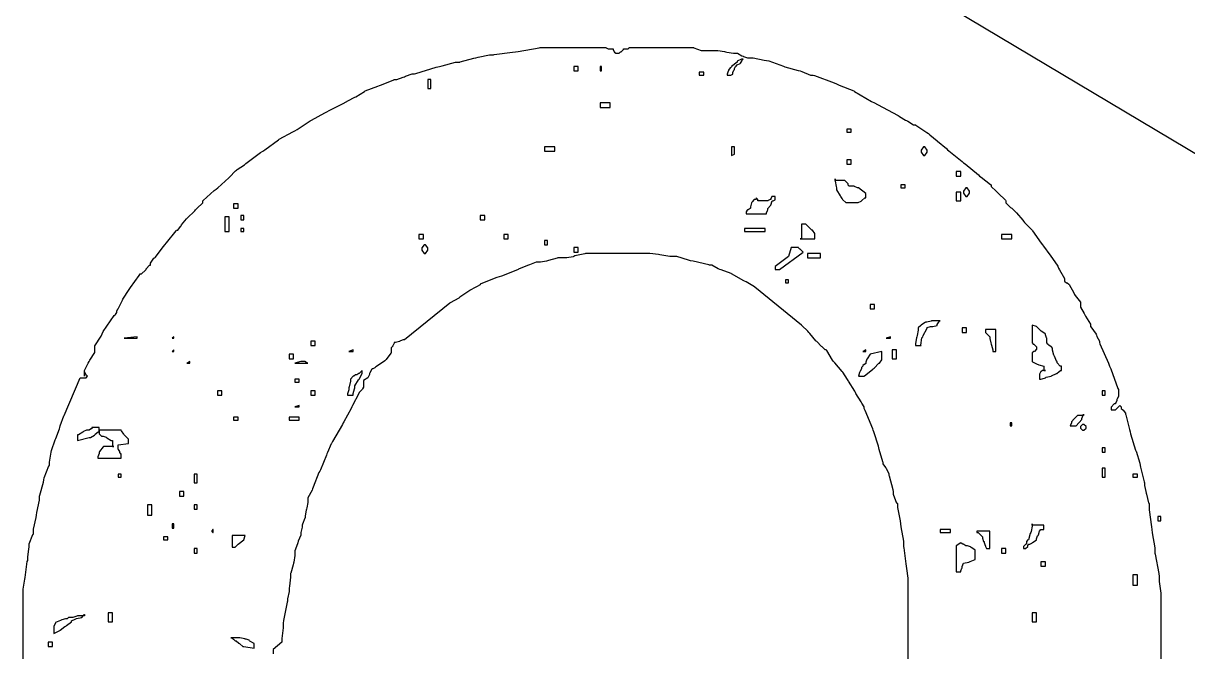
# Model space of a CAD drawing. Extents: x 114 to 248, y 19 to 327.
# Drawn here: x 154.3 to 182.44, y 120 to 135.17 of the extents above; entities that cross this region are included whole.
import ezdxf

# ---------------------------------------------------------------- set-up
doc = ezdxf.new("R2010")
doc.units = 0
doc.header["$MEASUREMENT"] = 0

msp = doc.modelspace()

# ---------------------------------------------------------------- linework, layer by layer
at = {"color": 40}
msp.add_lwpolyline([(196.71, 138.818), (183.585, 131.446), (170.674, 139.135), (170.851, 154.164), (183.974, 161.536), (196.886, 153.847), (196.71, 138.818)], close=True, dxfattribs=at)
at = {"color": 7}
for points in [[(154.304, 118.04), (154.304, 121.426), (154.304, 121.506), (154.331, 121.7), (154.34, 121.744), (154.348, 121.788), (154.401, 122.175), (154.41, 122.202), (154.41, 122.282), (154.437, 122.476), (154.446, 122.52), (154.446, 122.6), (154.535, 122.829), (154.553, 122.837), (154.553, 122.953), (154.613, 123.235), (154.623, 123.296), (154.631, 123.358), (154.693, 123.656), (154.693, 123.755), (154.701, 123.773), (154.789, 124.09), (154.799, 124.142), (154.807, 124.196), (154.922, 124.486), (154.94, 124.495), (154.94, 124.575), (154.966, 124.769), (154.976, 124.813), (154.984, 124.857), (155.072, 125.113), (155.082, 125.13), (155.09, 125.14), (155.177, 125.378), (155.186, 125.413), (155.195, 125.448), (155.283, 125.687), (155.292, 125.695), (155.681, 126.611), (155.822, 126.611), (155.858, 126.647), (155.822, 126.683), (155.787, 126.753), (155.787, 126.647), (155.787, 126.717), (155.787, 126.789), (155.874, 126.965), (155.892, 127), (155.91, 127.036), (156.034, 127.222), (156.034, 127.283), (156.034, 127.38), (156.183, 127.617), (156.21, 127.67), (156.236, 127.724), (156.5, 128.112), (156.527, 128.129), (156.536, 128.138), (156.563, 128.184), (156.563, 128.199), (156.563, 128.217), (156.588, 128.271), (156.597, 128.271), (156.606, 128.288), (156.694, 128.465), (156.704, 128.481), (156.712, 128.509), (156.862, 128.738), (156.88, 128.764), (156.897, 128.791), (157.1, 129.082), (157.127, 129.117), (157.161, 129.117), (157.259, 129.206), (157.269, 129.223), (157.277, 129.241), (157.35, 129.329), (157.375, 129.329), (157.375, 129.373), (157.462, 129.497), (157.479, 129.505), (157.488, 129.515), (157.692, 129.778), (157.728, 129.822), (157.762, 129.866), (157.999, 130.158), (158.008, 130.175), (158.035, 130.175), (158.105, 130.265), (158.115, 130.281), (158.123, 130.299), (158.247, 130.449), (158.257, 130.458), (158.265, 130.467), (158.449, 130.642), (158.467, 130.668), (158.494, 130.696), (158.644, 130.835), (158.644, 130.881), (158.652, 130.89), (158.918, 131.129), (158.962, 131.163), (159.006, 131.199), (159.27, 131.437), (159.279, 131.446), (159.287, 131.455), (159.428, 131.604), (159.456, 131.622), (159.472, 131.64), (159.65, 131.754), (159.668, 131.763), (159.684, 131.78), (160.037, 132.045), (160.091, 132.079), (160.143, 132.115), (160.468, 132.354), (160.478, 132.362), (160.486, 132.372), (160.813, 132.548), (160.867, 132.574), (160.919, 132.602), (161.237, 132.813), (161.255, 132.821), (161.264, 132.83), (161.589, 133.007), (161.642, 133.033), (161.695, 133.059), (162.048, 133.236), (162.065, 133.244), (162.074, 133.254), (162.286, 133.368), (162.314, 133.386), (162.34, 133.396), (162.55, 133.518), (162.56, 133.526), (162.568, 133.536), (162.869, 133.651), (162.913, 133.667), (162.957, 133.685), (163.256, 133.801), (163.266, 133.809), (163.327, 133.809), (163.485, 133.871), (163.513, 133.879), (163.539, 133.889), (163.704, 133.949), (163.759, 133.949), (163.785, 133.959), (164.279, 134.109), (164.358, 134.126), (164.429, 134.144), (164.747, 134.232), (164.853, 134.232), (164.862, 134.241), (165.187, 134.33), (165.24, 134.338), (165.293, 134.348), (165.571, 134.408), (165.665, 134.408), (165.681, 134.418), (166.122, 134.47), (166.194, 134.479), (166.265, 134.488), (166.766, 134.577), (166.794, 134.585), (166.908, 134.585), (167.166, 134.585), (167.253, 134.585), (167.367, 134.585), (167.623, 134.585), (167.71, 134.585), (167.852, 134.585), (167.878, 134.585), (167.937, 134.585), (167.958, 134.585), (167.958, 134.585), (168.01, 134.585), (168.028, 134.585), (168.055, 134.585), (168.114, 134.585), (168.135, 134.585), (168.135, 134.585), (168.239, 134.585), (168.275, 134.585), (168.381, 134.585), (168.389, 134.577), (168.435, 134.549), (168.451, 134.549), (168.558, 134.549), (168.558, 134.533), (168.582, 134.479), (168.592, 134.479), (168.592, 134.47), (168.618, 134.444), (168.628, 134.444), (168.698, 134.444), (168.734, 134.479), (168.751, 134.479), (168.804, 134.533), (168.804, 134.549), (168.91, 134.549), (168.918, 134.549), (168.945, 134.577), (168.945, 134.585), (168.979, 134.585), (169.059, 134.585), (169.087, 134.585), (169.113, 134.585), (169.193, 134.585), (169.193, 134.585), (169.219, 134.585), (169.277, 134.585), (169.297, 134.585), (169.332, 134.585), (169.412, 134.585), (169.44, 134.585), (169.546, 134.585), (169.66, 134.585), (169.916, 134.585), (170.003, 134.585), (170.126, 134.585), (170.404, 134.585), (170.498, 134.585), (170.506, 134.577), (170.684, 134.515), (170.744, 134.515), (170.815, 134.515), (170.973, 134.515), (171.027, 134.515), (171.088, 134.515), (171.246, 134.488), (171.274, 134.479), (171.3, 134.47), (171.465, 134.444), (171.52, 134.444), (171.564, 134.444), (171.669, 134.382), (171.697, 134.372), (171.705, 134.364), (171.804, 134.338), (171.839, 134.338), (171.943, 134.338), (172.208, 134.277), (172.262, 134.268), (172.322, 134.259), (172.675, 134.136), (172.685, 134.126), (172.701, 134.118), (173.029, 134.029), (173.073, 134.02), (173.118, 134.003), (173.321, 133.915), (173.39, 133.915), (173.425, 133.907), (173.893, 133.73), (173.955, 133.703), (174.016, 133.677), (174.369, 133.536), (174.378, 133.526), (174.387, 133.518), (174.8, 133.28), (174.872, 133.244), (174.942, 133.21), (175.445, 132.945), (175.471, 132.927), (175.479, 132.919), (175.621, 132.83), (175.647, 132.821), (175.674, 132.804), (175.813, 132.715), (175.86, 132.715), (175.868, 132.707), (176.132, 132.53), (176.177, 132.504), (176.211, 132.478), (176.389, 132.328), (176.389, 132.328), (176.397, 132.319), (176.608, 132.143), (176.635, 132.115), (176.67, 132.089), (176.988, 131.834), (177.024, 131.798), (177.058, 131.772), (177.385, 131.507), (177.411, 131.48), (177.446, 131.454), (177.676, 131.279), (177.694, 131.269), (177.694, 131.225), (177.808, 131.119), (177.836, 131.093), (177.862, 131.066), (178.037, 130.899), (178.047, 130.881), (178.047, 130.836), (178.161, 130.722), (178.189, 130.704), (178.197, 130.696), (178.284, 130.608), (178.293, 130.598), (178.302, 130.59), (178.452, 130.413), (178.47, 130.387), (178.496, 130.361), (178.672, 130.185), (178.682, 130.175), (178.69, 130.158), (178.901, 129.858), (178.929, 129.822), (178.955, 129.788), (179.105, 129.576), (179.105, 129.576), (179.113, 129.567), (179.299, 129.301), (179.317, 129.257), (179.343, 129.213), (179.458, 129.009), (179.458, 128.94), (179.466, 128.932), (179.512, 128.904), (179.528, 128.904), (179.564, 128.87), (179.572, 128.862), (179.687, 128.659), (179.704, 128.623), (179.722, 128.597), (179.846, 128.432), (179.846, 128.375), (179.846, 128.315), (179.935, 128.165), (179.953, 128.129), (179.969, 128.094), (180.093, 127.908), (180.093, 127.846), (180.101, 127.838), (180.224, 127.663), (180.233, 127.635), (180.242, 127.609), (180.305, 127.497), (180.305, 127.459), (180.314, 127.433), (180.525, 126.965), (180.552, 126.894), (180.578, 126.824), (180.753, 126.348), (180.763, 126.33), (180.763, 126.188), (180.763, 126.162), (180.737, 126.092), (180.728, 126.082), (180.728, 126.056), (180.692, 125.998), (180.692, 125.978), (180.665, 125.978), (180.586, 125.899), (180.586, 125.871), (180.586, 125.835), (180.692, 125.835), (180.799, 125.942), (180.835, 125.906), (180.835, 125.871), (180.869, 125.835), (180.877, 125.827), (180.939, 125.754), (180.939, 125.729), (180.947, 125.713), (181.036, 125.36), (181.045, 125.306), (181.054, 125.254), (181.177, 124.865), (181.187, 124.847), (181.195, 124.839), (181.282, 124.549), (181.292, 124.495), (181.3, 124.45), (181.388, 124.099), (181.398, 124.072), (181.398, 124.011), (181.424, 123.861), (181.434, 123.825), (181.442, 123.799), (181.495, 123.588), (181.504, 123.578), (181.504, 123.42), (181.565, 123.015), (181.574, 122.943), (181.583, 122.864), (181.645, 122.501), (181.645, 122.378), (181.653, 122.352), (181.741, 121.886), (181.751, 121.815), (181.751, 121.692), (181.787, 121.413), (181.787, 121.32), (181.787, 118.427)], [(175.683, 118.886), (175.683, 121.672), (175.683, 121.77), (175.656, 122.009), (175.647, 122.061), (175.638, 122.115), (175.586, 122.503), (175.577, 122.52), (175.577, 122.662), (175.515, 123.013), (175.507, 123.083), (175.497, 123.155), (175.437, 123.474), (175.437, 123.578), (175.409, 123.578), (175.331, 123.79), (175.331, 123.861), (175.321, 123.905), (175.233, 124.231), (175.224, 124.248), (175.224, 124.292), (175.162, 124.408), (175.154, 124.424), (175.145, 124.442), (175.084, 124.536), (175.084, 124.567), (175.074, 124.584), (174.986, 124.875), (174.978, 124.919), (174.968, 124.955), (174.854, 125.308), (174.837, 125.342), (174.827, 125.378), (174.642, 125.819), (174.625, 125.871), (174.625, 125.907), (174.563, 125.995), (174.555, 126.012), (174.545, 126.03), (174.421, 126.232), (174.413, 126.258), (174.395, 126.286), (174.245, 126.524), (174.236, 126.541), (174.219, 126.569), (174.104, 126.745), (174.096, 126.753), (174.086, 126.763), (173.91, 126.974), (173.883, 127), (173.857, 127.036), (173.716, 127.266), (173.707, 127.283), (173.681, 127.283), (173.611, 127.345), (173.603, 127.353), (173.593, 127.362), (173.477, 127.485), (173.46, 127.493), (173.451, 127.503), (173.31, 127.679), (173.284, 127.706), (173.257, 127.733), (173.116, 127.874), (173.108, 127.882), (171.979, 128.8), (171.97, 128.809), (171.767, 128.924), (171.733, 128.94), (171.697, 128.958), (171.432, 129.109), (171.414, 129.117), (171.404, 129.126), (171.167, 129.214), (171.133, 129.223), (171.097, 129.241), (170.937, 129.329), (170.885, 129.329), (170.867, 129.339), (170.488, 129.425), (170.428, 129.433), (170.374, 129.451), (170.095, 129.54), (170.003, 129.54), (169.923, 129.54), (169.73, 129.567), (169.686, 129.576), (169.65, 129.585), (169.44, 129.61), (169.44, 129.61), (167.886, 129.61), (167.869, 129.602), (167.632, 129.55), (167.605, 129.54), (167.587, 129.532), (167.441, 129.505), (167.393, 129.505), (167.349, 129.505), (167.25, 129.505), (167.217, 129.505), (167.207, 129.497), (166.996, 129.443), (166.97, 129.433), (166.943, 129.425), (166.803, 129.399), (166.758, 129.399), (166.696, 129.399), (166.537, 129.339), (166.511, 129.329), (166.484, 129.321), (166.273, 129.232), (166.265, 129.223), (166.247, 129.214), (165.858, 129.064), (165.806, 129.046), (165.743, 129.03), (165.363, 128.88), (165.347, 128.87), (165.347, 128.853), (165.258, 128.809), (165.24, 128.8), (165.223, 128.791), (165.1, 128.728), (165.1, 128.728), (165.09, 128.72), (164.88, 128.57), (164.853, 128.552), (164.826, 128.535), (164.615, 128.421), (164.607, 128.411), (163.513, 127.529), (163.485, 127.529), (163.415, 127.503), (163.406, 127.493), (163.397, 127.485), (163.298, 127.459), (163.266, 127.459), (163.266, 127.442), (163.238, 127.398), (163.23, 127.389), (163.23, 127.371), (163.196, 127.331), (163.196, 127.317), (163.196, 127.212), (163.186, 127.204), (163.07, 127.054), (163.054, 127.036), (163.036, 127.018), (162.913, 126.93), (162.913, 126.93), (162.913, 126.93), (162.824, 126.877), (162.807, 126.86), (162.797, 126.851), (162.752, 126.824), (162.737, 126.824), (162.727, 126.815), (162.675, 126.727), (162.667, 126.717), (162.667, 126.691), (162.631, 126.611), (162.631, 126.611), (162.524, 126.541), (162.524, 126.401), (162.524, 126.384), (162.498, 126.34), (162.49, 126.33), (162.418, 126.258), (162.409, 126.232), (162.26, 125.942), (162.242, 125.906), (162.224, 125.871), (162.048, 125.546), (162.031, 125.519), (162.013, 125.484), (161.775, 125.068), (161.749, 125.024), (161.739, 125.016), (161.651, 124.805), (161.642, 124.777), (161.633, 124.743), (161.483, 124.39), (161.466, 124.354), (161.448, 124.32), (161.306, 123.967), (161.29, 123.931), (161.28, 123.897), (161.183, 123.711), (161.183, 123.649), (161.183, 123.596), (161.157, 123.472), (161.149, 123.436), (161.139, 123.41), (161.113, 123.273), (161.113, 123.226), (161.104, 123.217), (161.051, 123.077), (161.043, 123.049), (161.043, 123.005), (161.007, 122.873), (161.007, 122.873), (161.007, 122.812), (160.945, 122.662), (160.937, 122.626), (160.927, 122.6), (160.867, 122.435), (160.867, 122.378), (160.867, 122.318), (160.839, 122.159), (160.831, 122.131), (160.821, 122.097), (160.769, 121.894), (160.76, 121.885), (160.76, 121.797), (160.734, 121.576), (160.726, 121.532), (160.726, 121.453), (160.69, 121.275), (160.69, 121.215), (160.681, 121.189), (160.593, 120.748), (160.584, 120.686), (160.584, 120.571), (160.55, 120.314), (160.55, 120.227), (160.338, 120.051), (160.338, 119.944)]]:
    msp.add_lwpolyline(points, dxfattribs=at)
for points in [[(171.697, 134.302), (171.661, 134.302), (171.556, 134.25), (171.556, 134.232), (171.414, 134.126), (171.414, 134.118), (171.388, 134.092), (171.38, 134.092), (171.38, 134.092), (171.344, 134.038), (171.344, 134.02), (171.334, 134.011), (171.31, 133.94), (171.31, 133.915), (171.38, 133.915), (171.396, 133.915), (171.45, 133.941), (171.45, 133.949), (171.45, 133.977), (171.476, 134.039), (171.486, 134.056), (171.486, 134.074), (171.511, 134.126), (171.52, 134.126), (171.556, 134.162), (171.626, 134.196), (171.635, 134.206), (171.662, 134.253), (171.662, 134.268), (171.697, 134.302)], [(167.605, 134.02), (167.71, 134.02), (167.71, 134.126), (167.605, 134.126), (167.605, 134.02)], [(168.239, 134.02), (168.275, 134.02), (168.275, 134.126), (168.239, 134.126), (168.239, 134.02)], [(170.638, 133.915), (170.744, 133.915), (170.744, 133.985), (170.638, 133.985), (170.638, 133.915)], [(164.078, 133.597), (164.148, 133.597), (164.148, 133.809), (164.078, 133.809), (164.078, 133.597)], [(168.239, 133.138), (168.487, 133.138), (168.487, 133.244), (168.239, 133.244), (168.239, 133.138)], [(174.202, 132.538), (174.308, 132.538), (174.308, 132.608), (174.202, 132.608), (174.202, 132.538)], [(166.9, 132.079), (167.146, 132.079), (167.146, 132.185), (166.9, 132.185), (166.9, 132.079)], [(171.414, 131.975), (171.486, 132.009), (171.486, 132.185), (171.414, 132.185), (171.414, 131.975)], [(176.072, 132.185), (176.054, 132.185), (176, 132.107), (176, 132.079), (176, 132.053), (176.054, 131.975), (176.072, 131.975), (176.088, 131.975), (176.142, 132.053), (176.142, 132.079), (176.142, 132.107), (176.088, 132.185), (176.072, 132.185)], [(174.202, 131.763), (174.308, 131.763), (174.308, 131.869), (174.202, 131.869), (174.202, 131.763)], [(173.919, 131.41), (173.919, 131.358), (173.946, 131.225), (173.955, 131.197), (173.955, 131.145), (174.042, 131.005), (174.06, 130.987), (174.06, 130.97), (174.086, 130.926), (174.096, 130.917), (174.104, 130.908), (174.177, 130.845), (174.202, 130.845), (174.449, 130.845), (174.475, 130.845), (174.545, 130.872), (174.555, 130.881), (174.563, 130.89), (174.636, 130.951), (174.661, 130.951), (174.661, 131.057), (174.485, 131.197), (174.457, 131.197), (174.387, 131.225), (174.378, 131.233), (174.272, 131.233), (174.263, 131.233), (174.236, 131.261), (174.236, 131.269), (174.236, 131.295), (174.158, 131.374), (174.132, 131.374), (173.919, 131.374), (173.919, 131.41)], [(176.848, 131.48), (176.954, 131.48), (176.954, 131.586), (176.848, 131.586), (176.848, 131.48)], [(175.507, 131.197), (175.613, 131.197), (175.613, 131.269), (175.507, 131.269), (175.507, 131.197)], [(177.094, 131.197), (177.076, 131.197), (177.024, 131.119), (177.024, 131.093), (177.024, 131.066), (177.076, 130.987), (177.094, 130.987), (177.111, 130.987), (177.165, 131.066), (177.165, 131.093), (177.165, 131.119), (177.111, 131.197), (177.094, 131.197)], [(171.979, 130.917), (171.961, 130.917), (171.917, 130.854), (171.909, 130.845), (171.899, 130.836), (171.873, 130.737), (171.873, 130.704), (171.863, 130.696), (171.818, 130.668), (171.803, 130.668), (171.793, 130.66), (171.767, 130.615), (171.767, 130.598), (171.767, 130.564), (172.262, 130.564), (172.262, 130.59), (172.286, 130.652), (172.296, 130.668), (172.296, 130.696), (172.358, 130.766), (172.368, 130.774), (172.402, 130.881), (172.419, 130.881), (172.472, 130.908), (172.472, 130.917), (172.472, 130.987), (172.402, 130.987), (172.393, 130.987), (172.368, 130.934), (172.368, 130.917), (172.35, 130.917), (172.304, 130.89), (172.296, 130.881), (172.12, 130.881), (172.12, 130.881), (172.085, 130.881), (172.085, 130.881), (172.085, 130.881), (172.058, 130.881), (172.049, 130.881), (172.049, 130.917), (172.015, 130.951), (172.015, 130.917), (171.979, 130.917)], [(176.848, 130.881), (176.954, 130.881), (176.954, 131.093), (176.848, 131.093), (176.848, 130.881)], [(159.385, 130.704), (159.492, 130.704), (159.492, 130.81), (159.385, 130.81), (159.385, 130.704)], [(159.173, 130.139), (159.279, 130.139), (159.279, 130.492), (159.173, 130.492), (159.173, 130.139)], [(159.562, 130.422), (159.632, 130.422), (159.632, 130.528), (159.562, 130.528), (159.562, 130.422)], [(165.347, 130.422), (165.453, 130.422), (165.453, 130.528), (165.347, 130.528), (165.347, 130.422)], [(173.073, 129.963), (173.426, 129.963), (173.426, 129.99), (173.426, 130.05), (173.426, 130.069), (173.426, 130.096), (173.372, 130.175), (173.354, 130.175), (173.214, 130.315), (173.108, 130.315), (173.108, 129.963), (173.073, 129.963)], [(159.562, 130.139), (159.632, 130.139), (159.632, 130.211), (159.562, 130.211), (159.562, 130.139)], [(163.865, 129.963), (163.971, 129.963), (163.971, 130.069), (163.865, 130.069), (163.865, 129.963)], [(165.912, 129.963), (166.018, 129.963), (166.018, 130.069), (165.912, 130.069), (165.912, 129.963)], [(171.733, 130.139), (172.226, 130.139), (172.226, 130.211), (171.733, 130.211), (171.733, 130.139)], [(177.94, 129.963), (178.189, 129.963), (178.189, 130.069), (177.94, 130.069), (177.94, 129.963)], [(164.006, 129.822), (163.988, 129.822), (163.935, 129.744), (163.935, 129.716), (163.935, 129.69), (163.988, 129.61), (164.006, 129.61), (164.024, 129.61), (164.078, 129.69), (164.078, 129.716), (164.078, 129.744), (164.024, 129.822), (164.006, 129.822)], [(166.9, 129.822), (166.97, 129.822), (166.97, 129.928), (166.9, 129.928), (166.9, 129.822)], [(167.605, 129.646), (167.71, 129.646), (167.71, 129.752), (167.605, 129.752), (167.605, 129.646)], [(172.861, 129.752), (172.791, 129.54), (172.472, 129.293), (172.472, 129.223), (172.579, 129.223), (173.144, 129.646), (173.073, 129.716), (173.064, 129.716), (173.038, 129.744), (173.038, 129.752), (172.861, 129.752)], [(173.25, 129.505), (173.567, 129.505), (173.567, 129.61), (173.25, 129.61), (173.25, 129.505)], [(172.721, 128.904), (172.791, 128.904), (172.791, 128.976), (172.721, 128.976), (172.721, 128.904)], [(174.765, 128.271), (174.872, 128.271), (174.872, 128.375), (174.765, 128.375), (174.765, 128.271)], [(176.425, 127.988), (176.407, 127.988), (176.366, 127.988), (176.353, 127.988), (176.327, 127.988), (176.268, 127.988), (176.248, 127.988), (176.239, 127.98), (176.139, 127.952), (176.106, 127.952), (176.097, 127.944), (176.009, 127.891), (176, 127.882), (175.991, 127.874), (175.93, 127.812), (175.93, 127.812), (175.93, 127.759), (175.904, 127.627), (175.896, 127.599), (175.886, 127.573), (175.86, 127.435), (175.86, 127.389), (176, 127.389), (175.991, 127.398), (176.018, 127.573), (176.036, 127.599), (176.044, 127.627), (176.132, 127.795), (176.142, 127.812), (176.142, 127.821), (176.221, 127.846), (176.248, 127.846), (176.283, 127.846), (176.389, 127.874), (176.389, 127.882), (176.389, 127.9), (176.415, 127.944), (176.425, 127.952), (176.425, 127.962), (176.45, 127.988), (176.459, 127.988), (176.455, 127.984), (176.425, 127.988), (176.425, 127.988)], [(176.988, 127.706), (177.094, 127.706), (177.094, 127.812), (176.988, 127.812), (176.988, 127.706)], [(177.553, 127.706), (177.588, 127.67), (177.66, 127.599), (177.66, 127.555), (177.684, 127.451), (177.694, 127.423), (177.702, 127.397), (177.73, 127.285), (177.73, 127.247), (177.8, 127.247), (177.8, 127.776), (177.553, 127.776), (177.553, 127.706)], [(178.999, 126.788), (178.999, 126.788), (178.965, 126.788), (178.965, 126.788), (178.965, 126.788), (178.937, 126.788), (178.929, 126.788), (178.894, 126.753), (178.884, 126.745), (178.858, 126.699), (178.858, 126.683), (178.858, 126.577), (178.893, 126.577), (178.981, 126.603), (178.999, 126.611), (179.017, 126.621), (179.141, 126.647), (179.141, 126.647), (179.149, 126.657), (179.272, 126.709), (179.281, 126.717), (179.29, 126.727), (179.363, 126.788), (179.388, 126.788), (179.388, 126.894), (179.36, 126.894), (179.281, 126.974), (179.281, 127), (179.272, 127.01), (179.219, 127.132), (179.211, 127.14), (179.202, 127.158), (179.175, 127.278), (179.175, 127.317), (179.175, 127.327), (179.149, 127.353), (179.141, 127.353), (179.141, 127.353), (179.105, 127.38), (179.105, 127.389), (179.095, 127.389), (179.071, 127.415), (179.071, 127.423), (179.061, 127.423), (179.035, 127.451), (179.035, 127.459), (179.035, 127.565), (179.025, 127.575), (178.999, 127.646), (178.999, 127.67), (178.989, 127.679), (178.902, 127.733), (178.894, 127.742), (178.884, 127.751), (178.796, 127.838), (178.788, 127.846), (178.682, 127.882), (178.682, 127.459), (178.682, 127.451), (178.708, 127.423), (178.718, 127.423), (178.788, 127.353), (178.788, 127.317), (178.788, 127.301), (178.734, 127.247), (178.718, 127.247), (178.682, 127.212), (178.682, 127), (178.69, 126.992), (178.805, 126.939), (178.822, 126.93), (178.84, 126.921), (178.965, 126.894), (178.965, 126.894), (178.965, 126.788), (178.999, 126.788)], [(156.74, 127.565), (157.056, 127.565), (157.056, 127.599), (156.74, 127.565)], [(157.904, 127.565), (157.938, 127.565), (157.938, 127.599), (157.904, 127.565)], [(161.255, 127.389), (161.36, 127.389), (161.36, 127.493), (161.255, 127.493), (161.255, 127.389)], [(175.154, 127.565), (175.26, 127.565), (175.26, 127.599), (175.154, 127.565)], [(157.904, 127.247), (157.938, 127.247), (157.938, 127.283), (157.904, 127.247)], [(160.726, 127.07), (160.831, 127.07), (160.831, 127.176), (160.726, 127.176), (160.726, 127.07)], [(162.172, 127.247), (162.278, 127.247), (162.278, 127.283), (162.172, 127.247)], [(174.765, 127.176), (174.695, 127.07), (174.686, 127.062), (174.661, 126.989), (174.661, 126.964), (174.661, 126.956), (174.633, 126.93), (174.625, 126.93), (174.625, 126.93), (174.589, 126.904), (174.589, 126.894), (174.555, 126.86), (174.555, 126.833), (174.527, 126.763), (174.519, 126.753), (174.509, 126.737), (174.485, 126.647), (174.485, 126.647), (174.625, 126.647), (174.633, 126.657), (174.819, 126.807), (174.837, 126.824), (174.863, 126.842), (174.978, 126.964), (174.978, 126.964), (174.994, 126.964), (175.048, 127.044), (175.048, 127.07), (175.048, 127.114), (175.048, 127.213), (175.048, 127.247), (174.765, 127.176)], [(174.589, 127.247), (174.661, 127.247), (174.661, 127.283), (174.589, 127.247)], [(175.295, 127.07), (175.401, 127.07), (175.401, 127.283), (175.295, 127.283), (175.295, 127.07)], [(158.257, 126.964), (158.327, 126.964), (158.327, 127), (158.257, 126.964)], [(160.867, 126.964), (161.183, 126.964), (161.166, 126.964), (161.122, 126.992), (161.113, 127), (161.007, 127), (160.867, 126.964)], [(162.418, 126.717), (162.409, 126.709), (162.363, 126.683), (162.348, 126.683), (162.33, 126.683), (162.29, 126.647), (162.278, 126.647), (162.208, 126.577), (162.208, 126.524), (162.18, 126.392), (162.172, 126.365), (162.172, 126.321), (162.137, 126.221), (162.137, 126.188), (162.278, 126.188), (162.278, 126.232), (162.304, 126.339), (162.314, 126.365), (162.314, 126.419), (162.401, 126.56), (162.418, 126.577), (162.49, 126.717), (162.49, 126.788), (162.418, 126.717)], [(160.867, 126.507), (160.973, 126.507), (160.973, 126.577), (160.867, 126.577), (160.867, 126.507)], [(158.997, 126.188), (159.103, 126.188), (159.103, 126.294), (158.997, 126.294), (158.997, 126.188)], [(161.255, 126.188), (161.36, 126.188), (161.36, 126.294), (161.255, 126.294), (161.255, 126.188)], [(180.376, 126.188), (180.446, 126.188), (180.446, 126.294), (180.376, 126.294), (180.376, 126.188)], [(160.867, 125.906), (160.973, 125.906), (160.973, 125.942), (160.867, 125.906)], [(159.385, 125.589), (159.492, 125.589), (159.492, 125.659), (159.385, 125.659), (159.385, 125.589)], [(160.726, 125.589), (160.973, 125.589), (160.973, 125.659), (160.726, 125.659), (160.726, 125.589)], [(178.153, 125.448), (178.189, 125.448), (178.189, 125.519), (178.153, 125.519), (178.153, 125.448)], [(179.917, 125.695), (179.899, 125.695), (179.859, 125.695), (179.846, 125.695), (179.846, 125.695), (179.792, 125.695), (179.776, 125.695), (179.704, 125.625), (179.695, 125.616), (179.634, 125.543), (179.634, 125.519), (179.6, 125.448), (179.74, 125.448), (179.81, 125.519), (179.819, 125.528), (179.881, 125.601), (179.881, 125.625), (179.917, 125.729), (179.917, 125.695)], [(179.917, 125.483), (179.899, 125.483), (179.846, 125.43), (179.846, 125.413), (179.846, 125.396), (179.899, 125.342), (179.917, 125.342), (179.933, 125.342), (179.987, 125.396), (179.987, 125.413), (179.987, 125.43), (179.933, 125.483), (179.917, 125.483)], [(155.964, 125.377), (155.946, 125.377), (155.9, 125.352), (155.892, 125.342), (155.858, 125.342), (155.83, 125.342), (155.76, 125.316), (155.751, 125.306), (155.742, 125.298), (155.642, 125.236), (155.611, 125.236), (155.611, 125.096), (155.892, 125.166), (155.926, 125.166), (156.024, 125.228), (156.034, 125.236), (156.042, 125.246), (156.115, 125.306), (156.14, 125.306), (156.14, 125.413), (155.964, 125.413), (155.964, 125.377)], [(156.493, 124.954), (156.475, 124.954), (156.434, 124.954), (156.421, 124.954), (156.403, 124.954), (156.363, 124.954), (156.351, 124.954), (156.245, 124.954), (156.235, 124.945), (156.148, 124.831), (156.14, 124.813), (156.14, 124.779), (156.104, 124.699), (156.104, 124.671), (156.669, 124.671), (156.669, 124.777), (156.659, 124.777), (156.633, 124.805), (156.633, 124.813), (156.633, 124.831), (156.606, 124.875), (156.597, 124.883), (156.597, 124.99), (156.846, 125.024), (156.846, 125.13), (156.74, 125.236), (156.73, 125.246), (156.677, 125.326), (156.669, 125.342), (156.607, 125.342), (156.466, 125.342), (156.421, 125.342), (156.351, 125.342), (156.192, 125.342), (156.14, 125.342), (156.14, 125.272), (156.14, 125.254), (156.192, 125.2), (156.21, 125.2), (156.236, 125.2), (156.307, 125.175), (156.317, 125.166), (156.325, 125.157), (156.424, 125.096), (156.457, 125.096), (156.457, 124.954), (156.493, 124.954)], [(180.376, 124.813), (180.446, 124.813), (180.446, 124.919), (180.376, 124.919), (180.376, 124.813)], [(180.376, 124.214), (180.446, 124.214), (180.446, 124.424), (180.376, 124.424), (180.376, 124.214)], [(156.597, 124.214), (156.669, 124.214), (156.669, 124.284), (156.597, 124.284), (156.597, 124.214)], [(158.433, 124.072), (158.503, 124.072), (158.503, 124.284), (158.433, 124.284), (158.433, 124.072)], [(181.115, 124.214), (181.222, 124.214), (181.222, 124.284), (181.115, 124.284), (181.115, 124.214)], [(158.08, 123.755), (158.185, 123.755), (158.185, 123.861), (158.08, 123.861), (158.08, 123.755)], [(157.303, 123.296), (157.409, 123.296), (157.409, 123.542), (157.303, 123.542), (157.303, 123.296)], [(158.433, 123.436), (158.503, 123.436), (158.503, 123.542), (158.433, 123.542), (158.433, 123.436)], [(181.717, 123.155), (181.787, 123.155), (181.787, 123.26), (181.717, 123.26), (181.717, 123.155)], [(157.904, 122.979), (157.938, 122.979), (157.938, 123.083), (157.904, 123.083), (157.904, 122.979)], [(178.682, 123.083), (178.682, 123.031), (178.654, 122.9), (178.646, 122.873), (178.636, 122.847), (178.591, 122.696), (178.576, 122.696), (178.542, 122.66), (178.542, 122.59), (178.524, 122.59), (178.47, 122.538), (178.47, 122.52), (178.47, 122.484), (178.506, 122.484), (178.522, 122.484), (178.576, 122.538), (178.576, 122.554), (178.576, 122.564), (178.602, 122.59), (178.612, 122.59), (178.628, 122.59), (178.672, 122.618), (178.682, 122.626), (178.69, 122.636), (178.778, 122.688), (178.788, 122.696), (178.788, 122.724), (178.813, 122.794), (178.822, 122.803), (178.831, 122.82), (178.858, 122.907), (178.858, 122.907), (178.894, 122.943), (178.894, 122.943), (178.929, 122.943), (178.929, 122.943), (178.929, 122.943), (178.955, 122.943), (178.965, 122.943), (178.965, 123.049), (178.682, 123.049), (178.682, 123.083)], [(157.692, 122.696), (157.798, 122.696), (157.798, 122.767), (157.692, 122.767), (157.692, 122.696)], [(158.89, 122.943), (158.881, 122.943), (158.856, 122.917), (158.856, 122.907), (158.856, 122.899), (158.881, 122.873), (158.89, 122.873), (158.89, 122.873), (158.895, 122.942), (158.89, 122.943)], [(159.385, 122.52), (159.42, 122.52), (159.492, 122.59), (159.632, 122.696), (159.668, 122.803), (159.349, 122.803), (159.349, 122.52), (159.385, 122.52)], [(176.459, 122.873), (176.706, 122.873), (176.706, 122.943), (176.459, 122.943), (176.459, 122.873)], [(177.377, 122.873), (177.483, 122.767), (177.483, 122.741), (177.508, 122.66), (177.517, 122.66), (177.517, 122.634), (177.544, 122.564), (177.553, 122.554), (177.553, 122.538), (177.578, 122.484), (177.588, 122.484), (177.66, 122.484), (177.66, 122.907), (177.341, 122.907), (177.341, 122.873), (177.377, 122.873)], [(158.433, 122.378), (158.503, 122.378), (158.503, 122.484), (158.433, 122.484), (158.433, 122.378)], [(176.848, 121.921), (176.954, 121.921), (176.954, 121.947), (176.979, 122.017), (176.988, 122.025), (176.988, 122.053), (177.024, 122.131), (177.024, 122.131), (177.024, 122.131), (177.147, 122.159), (177.165, 122.167), (177.181, 122.177), (177.307, 122.222), (177.307, 122.238), (177.307, 122.45), (177.297, 122.459), (177.209, 122.512), (177.201, 122.52), (177.191, 122.53), (177.118, 122.554), (177.094, 122.554), (177.076, 122.554), (177.032, 122.582), (177.024, 122.59), (177.006, 122.59), (176.962, 122.618), (176.954, 122.626), (176.848, 122.554), (176.848, 121.921)], [(177.94, 122.378), (178.047, 122.378), (178.047, 122.484), (177.94, 122.484), (177.94, 122.378)], [(178.894, 122.061), (178.999, 122.061), (178.999, 122.167), (178.894, 122.167), (178.894, 122.061)], [(181.115, 121.602), (181.222, 121.602), (181.222, 121.849), (181.115, 121.849), (181.115, 121.602)], [(155.787, 120.862), (155.769, 120.862), (155.728, 120.862), (155.715, 120.862), (155.689, 120.862), (155.63, 120.862), (155.611, 120.862), (155.601, 120.854), (155.502, 120.826), (155.469, 120.826), (155.469, 120.826), (155.435, 120.826), (155.435, 120.826), (155.435, 120.826), (155.407, 120.826), (155.399, 120.826), (155.363, 120.79), (155.327, 120.79), (155.239, 120.766), (155.222, 120.756), (155.204, 120.748), (155.082, 120.702), (155.082, 120.686), (155.072, 120.678), (155.046, 120.604), (155.046, 120.58), (155.046, 120.438), (155.186, 120.51), (155.195, 120.519), (155.31, 120.606), (155.328, 120.614), (155.345, 120.632), (155.469, 120.72), (155.469, 120.72), (155.469, 120.738), (155.557, 120.782), (155.575, 120.79), (155.592, 120.8), (155.715, 120.826), (155.715, 120.826), (155.751, 120.862), (155.751, 120.872), (155.777, 120.897), (155.787, 120.897), (155.787, 120.888), (155.787, 120.862), (155.787, 120.862)], [(156.351, 120.72), (156.457, 120.72), (156.457, 120.933), (156.351, 120.933), (156.351, 120.72)], [(178.682, 120.72), (178.788, 120.72), (178.788, 120.933), (178.682, 120.933), (178.682, 120.72)], [(154.905, 120.121), (155.01, 120.121), (155.01, 120.227), (154.905, 120.227), (154.905, 120.121)], [(159.349, 120.333), (159.349, 120.325), (159.375, 120.297), (159.385, 120.297), (159.42, 120.261), (159.446, 120.261), (159.516, 120.201), (159.526, 120.191), (159.534, 120.183), (159.607, 120.121), (159.632, 120.121), (159.879, 120.085), (159.879, 120.191), (159.869, 120.201), (159.781, 120.253), (159.772, 120.261), (159.763, 120.271), (159.691, 120.297), (159.668, 120.297), (159.658, 120.307), (159.533, 120.333), (159.492, 120.333), (159.447, 120.333), (159.348, 120.333), (159.315, 120.333), (159.349, 120.333)]]:
    msp.add_lwpolyline(points, close=True, dxfattribs=at)

doc.saveas('drawing.dxf')
